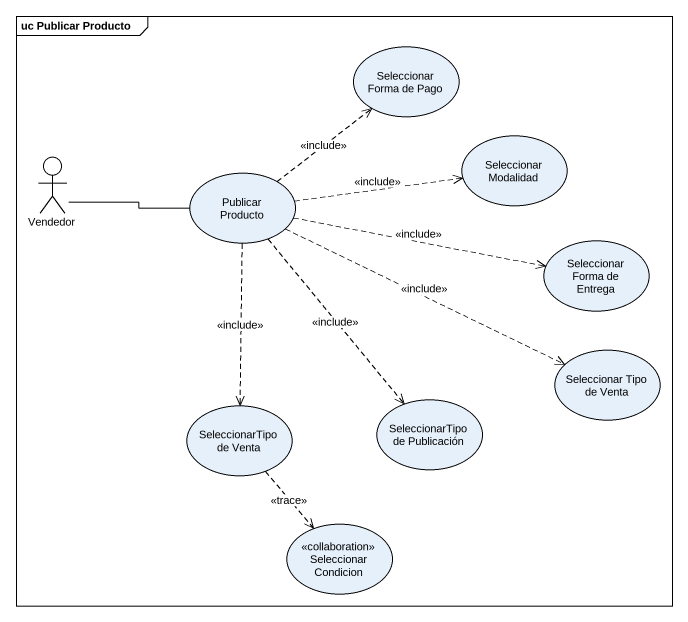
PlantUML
@startuml
mainframe uc Publicar Producto
usecase "Seleccionar Forma de Pago" as Seleccionar_Forma_de_Pago
usecase "Seleccionar Modalidad" as Seleccionar_Modalidad
actor Vendedor
usecase "Publicar Producto" as Publicar_Producto
usecase "Seleccionar Forma de Entrega" as Seleccionar_Forma_de_Entrega
usecase "Seleccionar Tipo de Venta" as Seleccionar_Tipo_de_Venta
usecase "SeleccionarTipo de Venta" as SeleccionarTipo_de_Venta
usecase "SeleccionarTipo de Publicación" as SeleccionarTipo_de
usecase "Seleccionar Condicion" as Seleccionar_Condicion <<collaboration>>
Vendedor -right- Publicar_Producto
Publicar_Producto .up.> Seleccionar_Forma_de_Pago : <<include>>
Publicar_Producto .right.> Seleccionar_Modalidad : <<include>>
Publicar_Producto .right.> Seleccionar_Forma_de_Entrega : <<include>>
Publicar_Producto .right.> Seleccionar_Tipo_de_Venta : <<include>>
Publicar_Producto ..> SeleccionarTipo_de_Venta : <<include>>
Publicar_Producto ..> SeleccionarTipo_de : <<include>>
SeleccionarTipo_de_Venta ..> Seleccionar_Condicion : <<trace>>
@enduml
